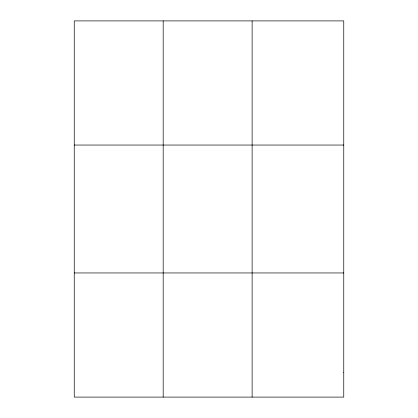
<?xml version="1.0" encoding="UTF-8"?>
<svg xmlns="http://www.w3.org/2000/svg" width="418" height="418" viewBox="0 0 418 418"><rect width="100%" height="100%" fill="white"/><g stroke="black" fill="none" stroke-linecap="round" stroke-linejoin="round"><path stroke-width="0.63" d="M163.182 397.1L163.182 20.9M252.122 397.1L252.122 20.9M74.242 145.046L343.758 145.046M74.242 272.954L343.758 272.954M343.758 372.271L343.758 397.1L74.242 397.1L74.242 20.9L343.758 20.9L343.758 372.271"/></g></svg>
